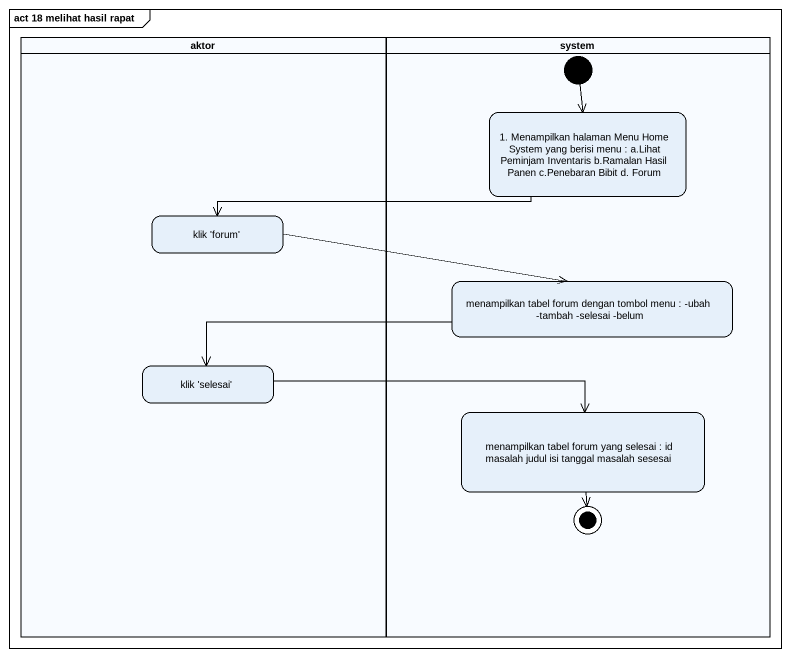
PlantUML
@startuml
mainframe act 18 melihat hasil rapat
hide empty description
state aktor <<partition>> {
  state "klik 'forum'" as klik_forum
  state "klik 'selesai'" as klik_selesai
}
state system <<partition>> {
  state "1. Menampilkan halaman Menu Home System yang berisi menu : a.Lihat Peminjam Inventaris b.Ramalan Hasil Panen c.Penebaran Bibit d. Forum" as s1_Menampilkan_halaman_Menu
  state "menampilkan tabel forum dengan tombol menu : -ubah -tambah -selesai -belum" as menampilkan_tabel_forum
  state "menampilkan tabel forum yang selesai : id masalah judul isi tanggal masalah sesesai" as menampilkan_tabel_forum_2
  [*] --> s1_Menampilkan_halaman_Menu
  menampilkan_tabel_forum_2 --> [*]
}
s1_Menampilkan_halaman_Menu -left-> klik_forum
klik_forum -right-> menampilkan_tabel_forum
menampilkan_tabel_forum -left-> klik_selesai
klik_selesai -right-> menampilkan_tabel_forum_2
@enduml
